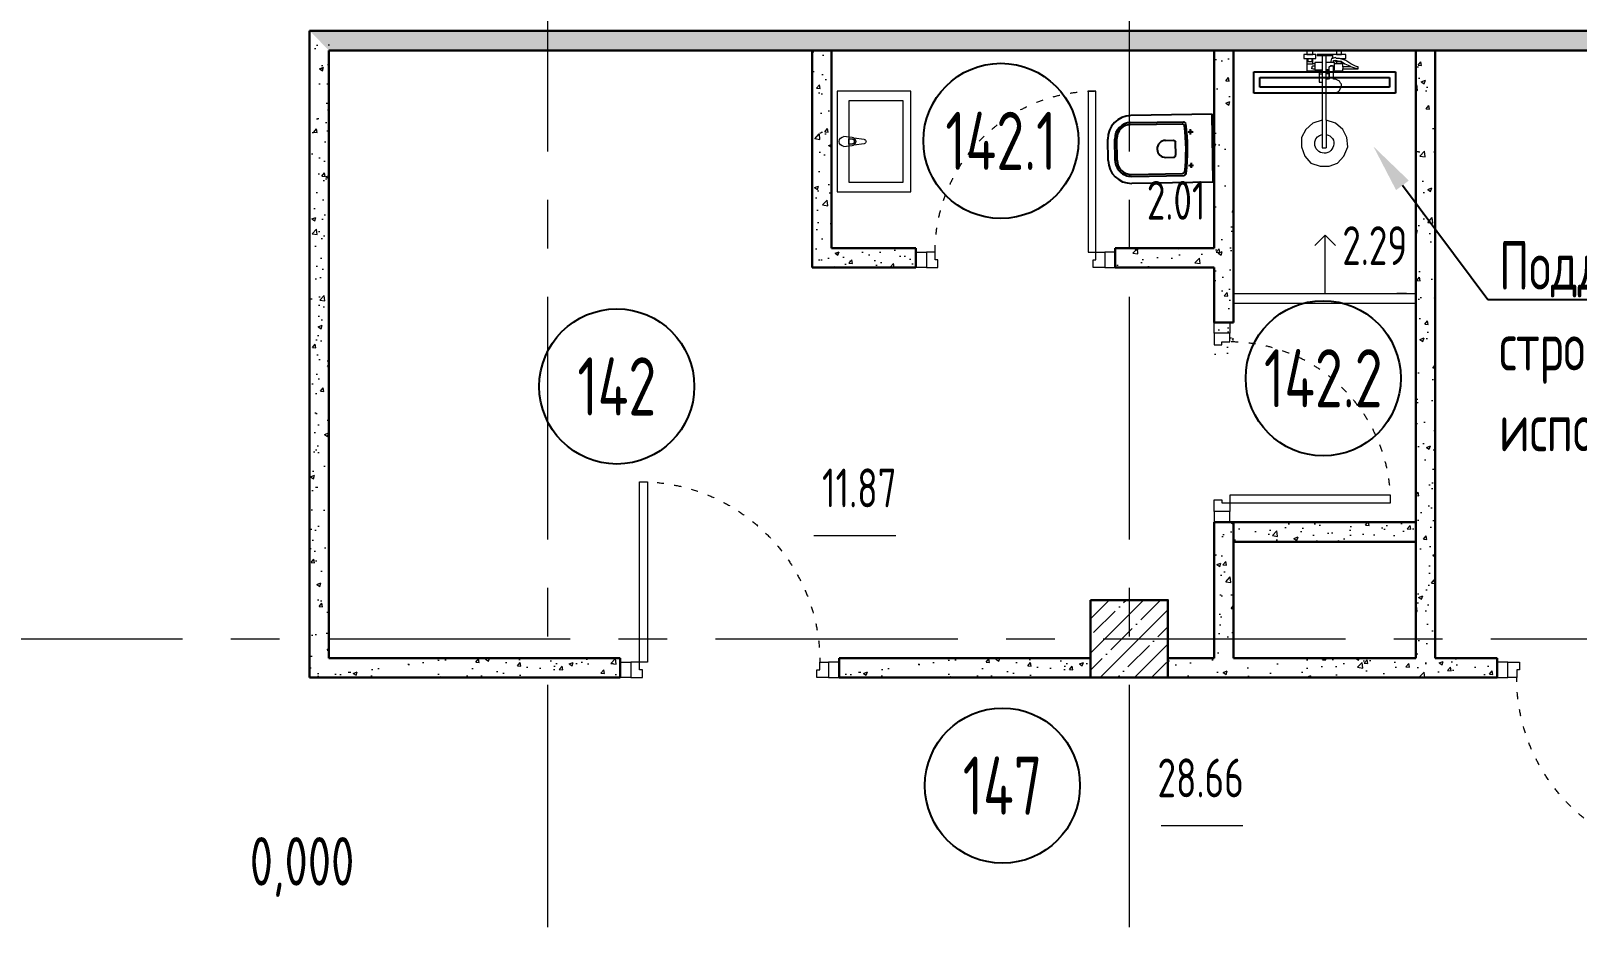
# Model space of a CAD drawing. Header units: millimetres. Extents: x -360149 to 682031, y -35655 to 209517.
# Drawn here: x -211900 to -203923, y 105094 to 109735 of the extents above; entities that cross this region are included whole.
import ezdxf
from ezdxf import colors
from ezdxf.entities.mleader import LeaderData, LeaderLine
from ezdxf.enums import TextEntityAlignment as Align
from ezdxf.math import Vec2, Vec3

# ---------------------------------------------------------------- set-up
doc = ezdxf.new("R2010")
doc.units = ezdxf.units.MM
doc.header["$MEASUREMENT"] = 0
doc.linetypes.add('ACAD_ISO03W100', pattern=[30, 12, -18])
doc.linetypes.add('CENTER', pattern=[2, 1.25, -0.25, 0.25, -0.25])
doc.layers.get('0').update_dxf_attribs({"color": 250, "lineweight": 9})
for name, color, linetype, lineweight in [('_АР ТЕКСТ', 250, 'Continuous', 25), ('АР_Выноски АПР', 7, 'Continuous', 5), ('АР_Двери', 175, 'Continuous', 18), ('АР_Колонны', 250, 'Continuous', 30), ('АР_Колонны Штрих', 250, 'Continuous', 5), ('АР_Маркер экспликации', 239, 'Continuous', 13), ('АР_Номер помещения', 1, 'Continuous', 25), ('АР_Оси', 195, 'Continuous', 9), ('АР_Отметки', 250, 'Continuous', 15), ('АР_Перегородки газоблок', 165, 'Continuous', 30), ('АР_Перегородки газоблок_Штрих', 165, 'Continuous', 5), ('АР_Помещения_площадь', 19, 'Continuous', 9)]:
    doc.layers.add(name, color=color, linetype=linetype, lineweight=lineweight)
doc.layers.add('ПОДЛОЖКА', color=251, linetype='Continuous')
doc.layers.add('ТХ_сантехника', color=253, linetype='Continuous')
doc.styles.add('ISOCPEUR', font='isocpeur.ttf', dxfattribs={"width": 0.7})
doc.styles.get("Standard").update_dxf_attribs({"font": 'isocpeur.ttf', "width": 0.7})
pattern_1 = [(50, (0, 0), (215.17805, -18.82564), [22.5, -247.5]), (355, (0, 0), (-41.6254, 225.65764), [18, -198]), (100.45144, (17.93, -1.57), (173.55265, 206.832), [19.12206, -210.34263]), (46.1842, (0, 60), (320.1724, -49.65578), [33.75, -371.25]), (96.63564, (26.68, 55.86), (280.3986, 292.2356), [28.6831, -315.51413]), (351.18416, (0, 60), (280.3986, 292.2356), [27, -297]), (21, (30, 45), (179.07212, -120.78567), [22.5, -247.5]), (326, (30, 45), (72.9946, 217.54501), [18, -198]), (71.45144, (44.92, 34.93), (252.06671, 96.75935), [19.12206, -210.34263]), (37.5, (0, 0), (3.647957, 99.868156), [0, -195.6, 0, -201, 0, -198.75]), (7.5, (0, 0), (78.92086, 118.323514), [0, -114.6, 0, -191.1, 0, -75.75]), (327.5, (-66.9, 0), (160.14673, -6.766462), [0, -75, 0, -234, 0, -310.5]), (317.5, (-96.9, 0), (174.95585, 30.031495), [0, -97.5, 0, -155.4, 0, -220.5])]

# ---------------------------------------------------------------- blocks, each defined once
blk = doc.blocks.new('*U56')
at = {"layer": 'АР_Номер помещения', "color": 7}
blk.add_circle((-2653.4, -3420.9), 400, dxfattribs=at)
at = {"layer": 'АР_Помещения_площадь', "color": 7}
blk.add_line((-1413.1, -3627.5), (-1835.4, -3627.5), dxfattribs=at)
at = {"color": 7, "style": 'ISOCPEUR', "width": 0.7, "flags": 1}
blk.add_attdef('КАТЕГОРИЯ', (-499.2, -2092.2), '', height=250, dxfattribs=at)
at = {"layer": 'АР_Номер помещения', "color": 7, "style": 'ISOCPEUR', "width": 0.7}
blk.add_attdef('НОМЕР_ПОМЕЩЕНИЯ', text='', height=300, dxfattribs=at).set_placement((-2653.4, -3420.9), align=Align.MIDDLE_CENTER)
at = {"layer": 'АР_Помещения_площадь', "color": 7, "lineweight": 30, "width": 0.7, "flags": 104}
blk.add_attdef('ИМЯ_ПОМЕЩЕНИЯ', text='', height=100, dxfattribs=at).set_placement((157.6, 1217.1), align=Align.MIDDLE_CENTER)
at = {"layer": 'АР_Помещения_площадь', "color": 7, "style": 'ISOCPEUR', "width": 0.7}
blk.add_attdef('ПЛОЩАДЬ_ПОМЕЩЕНИЯ', text='', height=200, dxfattribs=at).set_placement((-1408.2, -3381), align=Align.MIDDLE_RIGHT)
blk = doc.blocks.new('*U60')
at = {"layer": 'АР_Номер помещения', "color": 7}
blk.add_circle((-10564.1, 3309.6), 400, dxfattribs=at)
at = {"layer": 'АР_Помещения_площадь', "color": 7}
blk.add_line((-9125.1, 2539.7), (-9547.4, 2539.7), dxfattribs=at)
at = {"color": 7, "style": 'ISOCPEUR', "width": 0.7, "flags": 1}
blk.add_attdef('КАТЕГОРИЯ', (-499.2, -2092.2), '', height=250, dxfattribs=at)
at = {"layer": 'АР_Номер помещения', "color": 7, "style": 'ISOCPEUR', "width": 0.7}
blk.add_attdef('НОМЕР_ПОМЕЩЕНИЯ', text='', height=300, dxfattribs=at).set_placement((-10564.1, 3309.6), align=Align.MIDDLE_CENTER)
at = {"layer": 'АР_Помещения_площадь', "color": 7, "style": 'ISOCPEUR', "width": 0.7}
blk.add_attdef('ПЛОЩАДЬ_ПОМЕЩЕНИЯ', text='', height=200, dxfattribs=at).set_placement((-9120.2, 2786.2), align=Align.MIDDLE_RIGHT)
at = {"layer": 'АР_Помещения_площадь', "color": 7, "lineweight": 30, "width": 0.7, "flags": 104}
blk.add_attdef('ИМЯ_ПОМЕЩЕНИЯ', text='', height=100, dxfattribs=at).set_placement((157.6, 1217.1), align=Align.MIDDLE_CENTER)
blk = doc.blocks.new('*U823')
for points in [[(-55, -80), (-55, 0), (-115, 0), (-115, -40), (-100, -40), (-100, -80), (-55, -80)], [(0, 0), (0, -80), (-55, -80), (-55, 0), (0, 0)], [(-1030, 0), (-1030, -80), (-975, -80), (-975, 0), (-1030, 0)], [(-975, -80), (-975, 0), (-915, 0), (-915, -40), (-930, -40), (-930, -80), (-975, -80)]]:
    blk.add_lwpolyline(points)
blk.add_lwpolyline([(-100, -80), (-100, -910), (-140, -910), (-140, -80)], close=True)
at = {"linetype": 'ACAD_ISO03W100', "ltscale": 3}
blk.add_arc((-100, -80), 830, 180, 270, dxfattribs=at)
blk = doc.blocks.new('унитаз поликлиники')
for p, q in [((0, 175), (0, -175)), ((0, 175), (420, 175)), ((125.6, 86.7), (99.5, 86.7)), ((112.4, 73.1), (112.4, 100.2)), ((420, 138.7), (149.6, 138.7)), ((420, 129), (156.8, 128.7)), ((191.9, -33.7), (191.9, 33.7)), ((242.4, 43.7), (201.9, 43.7)), ((494, 57.1), (494, -57.1)), ((504, 55), (504, -55)), ((540, 55), (540, -55)), ((112.3, -73), (112.3, -100.1)), ((242.4, -43.7), (201.9, -43.7)), ((125.5, -86.5), (99.4, -86.5)), ((420, -139), (147.9, -138.7)), ((420, -129), (155.2, -128.7)), ((0, -175), (420, -175))]:
    blk.add_line(p, q)
for centre, radius, start, end in [((420, 55), 120, 0, 90), ((420.5, 55.2), 83.5, 359.86187, 90.33349), ((420, 55), 74, 0, 90), ((242.4, 0), 43.7, 270, 90), ((420, -55), 120, 270, 0), ((420, -55), 84, 270, 0), ((420, -55), 74, 270, 358.40182)]:
    blk.add_arc(centre, radius, start, end)
at = {"extrusion": (0, 0, -1)}
for centre, major_axis, ratio, start_param, end_param in [((112.4, 86.8), (3.55, 3.55), 1, 5.504025, 11.78721), ((1158.1, 0), (-731, -726.4), 0.993775, 0.659849, 0.910919), ((984.1, 0), (-23.4, -941.4), 0.89728, 1.422258, 1.677847), ((149.5, 127.3), (-5.6, -10.5), 0.821373, 1.269211, 2.570669), ((154.4, 119.8), (-5.61, -7.72), 0.798093, 1.232924, 2.686723), ((201.9, -33.5), (4.12, -9.49), 0.964797, 0.42926, 1.943413), ((147.9, -127.5), (5.4, -10.4), 0.836443, 0.56114, 1.877577), ((155.2, -117.5), (5.3, -10.4), 0.842984, 0.549902, 1.8819)]:
    blk.add_ellipse(centre, major_axis=major_axis, ratio=ratio, start_param=start_param, end_param=end_param, dxfattribs=at)
for centre, major_axis, ratio, start_param, end_param in [((201.9, 33.5), (4.12, 9.49), 0.964797, 0.42926, 1.943413), ((112.3, -86.6), (3.54, -3.55), 1, 5.504025, 11.78721)]:
    blk.add_ellipse(centre, major_axis=major_axis, ratio=ratio, start_param=start_param, end_param=end_param)
blk = doc.blocks.new('Из_буфера27431')
at = {"linetype": 'Continuous', "lineweight": 5}
for p, q in [((-138.5, 11.1), (-85.6, 17.7)), ((-138.5, 11.1), (-85.6, 17.7)), ((-76.1, 21), (-34.1, 25)), ((-76.1, 21), (-34.1, 25)), ((-59, 13.6), (-73.9, 13.6)), ((-59, 13.6), (-73.9, 13.6)), ((-59, -13.6), (-59, 13.6)), ((-59, -13.6), (-59, 13.6)), ((-85.6, -17.7), (-138.5, -11.1)), ((-85.6, -17.7), (-138.5, -11.1)), ((-34.1, -25), (-76.1, -21)), ((-34.1, -25), (-76.1, -21)), ((-73.9, -13.6), (-59, -13.6)), ((-73.9, -13.6), (-59, -13.6))]:
    blk.add_line(p, q, dxfattribs=at)
for points in [[(0, -260), (-380, -260), (-380, 260), (0, 260)], [(-59, -210), (-339.1, -210), (-339.1, 210), (-59, 210)], [(-59, -210), (-339.1, -210), (-339.1, 210), (-59, 210)]]:
    blk.add_lwpolyline(points, close=True, dxfattribs=at)
for centre, radius, start, end in [((-137.1, 0), 11.2, 97.13892, 262.86108), ((-137.1, 0), 11.2, 97.13892, 262.86108), ((-74.2, 0), 21.1, 122.77103, 237.22897), ((-74.2, 0), 21.1, 122.77103, 237.22897), ((-73.9, 0), 13.6, 90, 270), ((-73.9, 0), 13.6, 90, 270), ((-74.2, 0), 21.1, 95.16961, 122.77103), ((-74.2, 0), 21.1, 95.16961, 122.77103), ((-34.1, 0), 25, 270, 90), ((-34.1, 0), 25, 270, 90), ((-74.2, 0), 21.1, 237.22897, 264.83039), ((-74.2, 0), 21.1, 237.22897, 264.83039)]:
    blk.add_arc(centre, radius, start, end, dxfattribs=at)
blk = doc.blocks.new('*U877')
blk.add_lwpolyline([(-100, 80), (-100, 1010), (-140, 1010), (-140, 80)], close=True)
for points in [[(-1130, 0), (-1130, 80), (-1075, 80), (-1075, 0), (-1130, 0)], [(-1075, 80), (-1075, 0), (-1015, 0), (-1015, 40), (-1030, 40), (-1030, 80), (-1075, 80)], [(-55, 80), (-55, 0), (-115, 0), (-115, 40), (-100, 40), (-100, 80), (-55, 80)], [(0, 0), (0, 80), (-55, 80), (-55, 0), (0, 0)]]:
    blk.add_lwpolyline(points)
at = {"linetype": 'ACAD_ISO03W100', "ltscale": 3}
blk.add_arc((-100, 80), 930, 90, 180, dxfattribs=at)
blk = doc.blocks.new('_DotSmall')
at = {"color": 0, "linetype": 'ByBlock', "const_width": 0.5}
blk.add_lwpolyline([(-0.0625, 0, 1), (0.0625, 0, 1)], format="xyb", close=True, dxfattribs=at)
blk = doc.blocks.new('*U886')
blk.add_lwpolyline([(-100, 80), (-100, 1010), (-140, 1010), (-140, 80)], close=True)
for points in [[(-1130, 0), (-1130, 80), (-1075, 80), (-1075, 0), (-1130, 0)], [(-1075, 80), (-1075, 0), (-1015, 0), (-1015, 40), (-1030, 40), (-1030, 80), (-1075, 80)], [(-55, 80), (-55, 0), (-115, 0), (-115, 40), (-100, 40), (-100, 80), (-55, 80)], [(0, 0), (0, 80), (-55, 80), (-55, 0), (0, 0)]]:
    blk.add_lwpolyline(points)
at = {"linetype": 'ACAD_ISO03W100', "ltscale": 3}
blk.add_arc((-100, 80), 930, 90, 180, dxfattribs=at)
blk = doc.blocks.new('*U904')
for points in [[(0, 0), (0, -80), (55, -80), (55, 0), (0, 0)], [(55, -80), (55, 0), (115, 0), (115, -40), (100, -40), (100, -80), (55, -80)], [(975, -80), (975, 0), (915, 0), (915, -40), (930, -40), (930, -80), (975, -80)], [(1030, 0), (1030, -80), (975, -80), (975, 0), (1030, 0)]]:
    blk.add_lwpolyline(points)
blk.add_lwpolyline([(100, -80), (100, -910), (140, -910), (140, -80)], close=True)
at = {"linetype": 'ACAD_ISO03W100', "ltscale": 3}
blk.add_arc((100, -80), 830, 270, 0, dxfattribs=at)
blk = doc.blocks.new('*U905')
at = {"layer": 'АР_Номер помещения', "color": 7}
blk.add_circle((-7038.6, -2731.2), 400, dxfattribs=at)
at = {"layer": 'АР_Помещения_площадь', "color": 7}
blk.add_line((-5987.7, -3284.3), (-6037.4, -3284.3), dxfattribs=at)
at = {"color": 7, "style": 'ISOCPEUR', "width": 0.7, "flags": 1}
blk.add_attdef('КАТЕГОРИЯ', (-499.2, -2092.2), '', height=250, dxfattribs=at)
at = {"layer": 'АР_Номер помещения', "color": 7, "style": 'ISOCPEUR', "width": 0.7}
blk.add_attdef('НОМЕР_ПОМЕЩЕНИЯ', text='', height=300, dxfattribs=at).set_placement((-7038.6, -2731.2), align=Align.MIDDLE_CENTER)
at = {"layer": 'АР_Помещения_площадь', "color": 7, "lineweight": 30, "width": 0.7, "flags": 104}
blk.add_attdef('ИМЯ_ПОМЕЩЕНИЯ', text='', height=100, dxfattribs=at).set_placement((157.6, 1217.1), align=Align.MIDDLE_CENTER)
at = {"layer": 'АР_Помещения_площадь', "color": 7, "style": 'ISOCPEUR', "width": 0.7}
blk.add_attdef('ПЛОЩАДЬ_ПОМЕЩЕНИЯ', text='', height=200, dxfattribs=at).set_placement((-5982.8, -3037.8), align=Align.MIDDLE_RIGHT)
blk = doc.blocks.new('*U906')
at = {"layer": 'АР_Номер помещения', "color": 7}
blk.add_circle((-7450.8, -3955.1), 400, dxfattribs=at)
at = {"layer": 'АР_Помещения_площадь', "color": 7}
blk.add_line((-7021.8, -3517.7), (-7070.4, -3517.7), dxfattribs=at)
at = {"color": 7, "style": 'ISOCPEUR', "width": 0.7, "flags": 1}
blk.add_attdef('КАТЕГОРИЯ', (-499.2, -2092.2), '', height=250, dxfattribs=at)
at = {"layer": 'АР_Номер помещения', "color": 7, "style": 'ISOCPEUR', "width": 0.7}
blk.add_attdef('НОМЕР_ПОМЕЩЕНИЯ', text='', height=300, dxfattribs=at).set_placement((-7450.8, -3955.1), align=Align.MIDDLE_CENTER)
at = {"layer": 'АР_Помещения_площадь', "color": 7, "lineweight": 30, "width": 0.7, "flags": 104}
blk.add_attdef('ИМЯ_ПОМЕЩЕНИЯ', text='', height=100, dxfattribs=at).set_placement((157.6, 1217.1), align=Align.MIDDLE_CENTER)
at = {"layer": 'АР_Помещения_площадь', "color": 7, "style": 'ISOCPEUR', "width": 0.7}
blk.add_attdef('ПЛОЩАДЬ_ПОМЕЩЕНИЯ', text='', height=200, dxfattribs=at).set_placement((-7016.9, -3271.2), align=Align.MIDDLE_RIGHT)
blk = doc.blocks.new('Из_буфера15266')
at = {"lineweight": 0, "ltscale": 100, "transparency": 33554687}
for points in [[(-13.2, -338.7), (-60.9, -354.5), (-97.9, -386.3), (-119.1, -428.6), (-119.1, -476.2), (-103.2, -523.9), (-71.4, -560.9), (-23.8, -576.8), (23.8, -576.8), (66.1, -560.9), (97.9, -523.9), (119.1, -476.2), (113.8, -428.6), (92.6, -386.3), (55.6, -354.5), (7.9, -338.7), (7.9, -195.8), (23.8, -195.8), (34.4, -195.8), (50.3, -195.8), (60.9, -195.8), (71.4, -190.5), (76.7, -185.2), (82, -174.6), (87.3, -169.3), (87.3, -158.7), (87.3, -153.5), (82, -148.2), (82, -148.2), (76.7, -137.6), (76.7, -137.6), (66.1, -132.3), (55.6, -127), (50.3, -127), (45, -127), (45, -105.8), (45, -84.7), (92.6, -84.7), (92.6, -74.1), (166.7, -74.1), (172, -74.1), (172, -68.8), (172, -63.5), (166.7, -63.5), (156.1, -58.2), (134.9, -47.6), (108.5, -31.7), (92.6, -26.5), (92.6, -21.2), (108.5, -21.2), (108.5, 0), (39.7, 0), (39.7, -21.2), (39.7, -21.2), (39.7, -21.2), (34.4, -21.2), (34.4, -21.2), (29.1, -42.3), (7.9, -42.3), (7.9, -5.3), (39.7, -5.3), (39.7, 0), (-39.7, 0), (-39.7, -5.3), (-13.2, -5.3), (-13.2, -42.3), (-50.3, -42.3), (-50.3, -47.6), (-60.9, -47.6), (-60.9, -37), (-60.9, -37), (-60.9, -21.2), (-45, -21.2), (-45, 0), (-108.5, 0), (-108.5, -21.2), (-92.6, -21.2), (-92.6, -37), (-92.6, -37), (-92.6, -47.6), (-92.6, -47.6), (-92.6, -84.7), (-29.1, -84.7)], [(-92.6, -21.2), (-60.9, -21.2)], [(-92.6, -37), (-60.9, -37)], [(-92.6, -47.6), (-60.9, -47.6)], [(-87.3, -21.2), (-87.3, -37)], [(-66.1, -21.2), (-66.1, -37)], [(-50.3, -47.6), (-50.3, -79.4)], [(-50.3, -79.4), (-13.2, -79.4)], [(-13.2, -5.3), (7.9, -5.3)], [(-13.2, -42.3), (-13.2, -142.9)], [(7.9, -195.8), (7.9, -42.3)], [(23.8, -79.4), (7.9, -79.4)], [(23.8, -63.5), (23.8, -63.5), (23.8, -63.5), (29.1, -58.2), (29.1, -58.2), (29.1, -58.2), (29.1, -58.2), (34.4, -58.2), (39.7, -58.2), (39.7, -58.2), (39.7, -58.2), (39.7, -58.2), (45, -58.2), (45, -63.5), (45, -63.5)], [(23.8, -105.8), (23.8, -63.5)], [(45, -42.3), (29.1, -42.3)], [(34.4, -58.2), (29.1, -58.2)], [(34.4, -58.2), (34.4, -58.2)], [(39.7, -58.2), (34.4, -58.2)], [(55.6, -15.9), (39.7, -21.2)], [(39.7, -58.2), (39.7, -58.2)], [(45, -63.5), (45, -63.5)], [(45, -84.7), (45, -63.5)], [(50.3, -79.4), (45, -79.4)], [(50.3, -47.6), (50.3, -47.6)], [(50.3, -52.9), (50.3, -47.6)], [(50.3, -79.4), (50.3, -47.6)], [(50.3, -58.2), (50.3, -52.9)], [(55.6, -15.9), (55.6, -15.9)], [(60.9, -21.2), (55.6, -15.9)], [(55.6, -31.7), (55.6, -31.7)], [(76.7, -37), (55.6, -31.7)], [(92.6, -26.5), (76.7, -21.2), (60.9, -21.2)], [(60.9, -37), (66.1, -37), (82, -37), (82, -37)], [(87.3, -47.6), (60.9, -47.6)], [(66.1, -31.7), (66.1, -37)], [(87.3, -37), (76.7, -37)], [(82, -21.2), (92.6, -21.2)], [(92.6, -63.5), (92.6, -74.1)], [(166.7, -74.1), (150.8, -68.8), (134.9, -63.5)], [(166.7, -74.1), (166.7, -74.1)], [(-29.1, -84.7), (-29.1, -142.9), (-23.8, -142.9), (-23.8, -142.9), (-23.8, -142.9), (-18.5, -142.9), (-13.2, -142.9), (-13.2, -142.9), (-13.2, -338.7)], [(-29.1, -84.7), (-13.2, -84.7)], [(-29.1, -100.5), (-13.2, -100.5)], [(23.8, -84.7), (7.9, -84.7)], [(23.8, -100.5), (7.9, -100.5)], [(13.2, -127), (7.9, -127)], [(18.5, -127), (13.2, -127)], [(23.8, -121.7), (18.5, -127)], [(23.8, -84.7), (23.8, -127)], [(23.8, -127), (23.8, -105.8)], [(45, -121.7), (34.4, -121.7), (23.8, -121.7)], [(45, -127), (45, -121.7)], [(-13.2, -338.7), (-13.2, -481.5)], [(7.9, -338.7), (7.9, -481.5)], [(-13.2, -481.5), (7.9, -481.5)]]:
    blk.add_lwpolyline(points, dxfattribs=at)
for points in [[(-92.6, 0), (-60.9, 0), (-60.9, 21.2), (-92.6, 21.2)], [(60.9, 0), (87.3, 0), (87.3, 21.2), (60.9, 21.2)], [(39.7, -21.2), (39.7, -21.2)], [(50.3, -42.3), (45, -42.3), (45, -31.7), (55.6, -31.7), (55.6, -31.7), (55.6, -37), (60.8, -37), (60.8, -47.6), (50.3, -47.6)], [(87.3, -47.6), (87.3, -37), (103.2, -47.6), (129.6, -58.2), (134.9, -63.5), (92.6, -63.5), (92.6, -47.6)]]:
    blk.add_lwpolyline(points, close=True, dxfattribs=at)
for points, knots in [([(-50.3, -74.1), (-55.6, -79.4), (-60.9, -74.1), (-66.1, -74.1), (-66.1, -68.8), (-66.1, -63.5), (-60.9, -58.2), (-55.6, -58.2), (-55.6, -58.2), (-50.3, -58.2)], [0, 0, 0, 0, 1, 1, 1, 2, 2, 2, 3, 3, 3, 3]), ([(7.9, -412.7), (34.4, -418), (55.6, -444.5), (45, -471), (39.7, -497.4), (13.2, -513.3), (-13.2, -508), (-39.7, -502.7), (-55.6, -476.2), (-50.3, -449.8), (-45, -428.6), (-34.4, -418), (-13.2, -412.7)], [0, 0, 0, 0, 1, 1, 1, 2, 2, 2, 3, 3, 3, 4, 4, 4, 4])]:
    blk.add_open_spline(points, degree=3, knots=knots, dxfattribs=at)

msp = doc.modelspace()

# ---------------------------------------------------------------- hatches: boundary and pattern name
at = {"layer": 'АР_Колонны Штрих', "ltscale": 100}
h = msp.add_hatch(dxfattribs=at)
h.set_pattern_fill('ANSI35', color=256, scale=500)
h.set_pattern_definition([(45, (-1163486.01, 146672.16), (-88.388348, 88.388348), []), (45, (-1163397.63, 146672.16), (-88.388348, 88.388348), [156.25, -31.25, 0, -31.25])])
h.paths.add_polyline_path([(-206033.92, 106800.68), (-206433.92, 106800.68), (-206433.92, 106400.68), (-206033.92, 106400.68)])
at = {"layer": 'АР_Перегородки газоблок_Штрих', "ltscale": 100}
h = msp.add_hatch(dxfattribs=at)
h.set_pattern_fill('AR-CONC', color=256, scale=30)
h.set_pattern_definition(pattern_1)
h.paths.add_polyline_path([(-210461.84, 109734.71), (-210361.84, 109634.71)], flags=17)
h.paths.add_polyline_path([(-201173.39, 109734.71), (-201293.39, 109734.71), (-210461.84, 109734.71), (-210361.84, 109634.71), (-202922.38, 109634.71), (-202922.38, 109061.23), (-202922.38, 108895.28), (-200133.92, 108895.28), (-200133.92, 106920.63), (-203133.86, 106920.63), (-203133.86, 104807.67), (-203241.85, 104807.72), (-203241.88, 104707.72), (-203033.92, 104707.67), (-203033.92, 106800.68), (-200033.92, 106800.68), (-200033.92, 110700.94), (-201173.39, 110702.54), (-201273.39, 110702.54), (-201273.39, 109734.71), (-201173.39, 109734.71), (-201173.39, 110062.09), (-201173.39, 110600.94), (-201171.31, 110600.94), (-200133.92, 110600.94), (-200133.92, 109015.28), (-201173.39, 109015.28)])
h.paths.add_polyline_path([(-201273.39, 109634.71), (-201273.39, 109014.71), (-202822.38, 109014.71), (-202822.38, 109634.71)], flags=16)
h.paths.add_polyline_path([(-202969.99, 109634.71), (-202849.5, 109634.71)], flags=17)
h = msp.add_hatch(dxfattribs=at)
h.set_pattern_fill('AR-CONC', color=256, scale=30)
h.set_pattern_definition([(50, (-8237.72, 51.11), (215.17805, -18.82564), [22.5, -247.5]), (355, (-8237.72, 51.11), (-41.6254, 225.65764), [18, -198]), (100.45144, (-8219.78, 49.54), (173.55265, 206.832), [19.12206, -210.34263]), (46.1842, (-8237.72, 111.1), (320.1724, -49.65578), [33.75, -371.25]), (96.63564, (-8211.03, 106.97), (280.3986, 292.2356), [28.6831, -315.51413]), (351.18416, (-8237.7, 111.1), (280.3986, 292.2356), [27, -297]), (21, (-8207.72, 96.11), (179.07212, -120.78567), [22.5, -247.5]), (326, (-8207.72, 96.11), (72.9946, 217.54501), [18, -198]), (71.45144, (-8192.8, 86.05), (252.06671, 96.75935), [19.12206, -210.34263]), (37.5, (-8237.716, 51.11), (3.647957, 99.868156), [0, -195.6, 0, -201, 0, -198.75]), (7.5, (-8237.72, 51.11), (78.92086, 118.323514), [0, -114.6, 0, -191.1, 0, -75.75]), (327.5, (-8304.616, 51.11), (160.14673, -6.766462), [0, -75, 0, -234, 0, -310.5]), (317.5, (-8334.62, 51.11), (174.95585, 30.031495), [0, -97.5, 0, -155.4, 0, -220.5])])
h.paths.add_polyline_path([(-210361.84, 109685.82), (-210461.84, 109685.82), (-210461.84, 106400.68), (-210361.84, 106400.68)])
h = msp.add_hatch(dxfattribs=at)
h.set_pattern_fill('AR-CONC', color=256, scale=30)
h.set_pattern_definition([(50, (0, 673.48), (215.17805, -18.82564), [22.5, -247.5]), (355, (0, 673.48), (-41.6254, 225.65764), [18, -198]), (100.45144, (17.93, 671.9), (173.55265, 206.832), [19.12206, -210.34263]), (46.1842, (0, 733.48), (320.1724, -49.65578), [33.75, -371.25]), (96.63564, (26.68, 729.34), (280.3986, 292.2356), [28.6831, -315.51413]), (351.18416, (0, 733.48), (280.3986, 292.2356), [27, -297]), (21, (30, 718.48), (179.07212, -120.78567), [22.5, -247.5]), (326, (30, 718.48), (72.9946, 217.54501), [18, -198]), (71.45144, (44.92, 708.4), (252.06671, 96.75935), [19.12206, -210.34263]), (37.5, (0, 673.475), (3.647957, 99.868156), [0, -195.6, 0, -201, 0, -198.75]), (7.5, (0, 673.48), (78.92086, 118.323514), [0, -114.6, 0, -191.1, 0, -75.75]), (327.5, (-66.9, 673.475), (160.14673, -6.766462), [0, -75, 0, -234, 0, -310.5]), (317.5, (-96.9, 673.48), (174.95585, 30.031495), [0, -97.5, 0, -155.4, 0, -220.5])])
h.paths.add_polyline_path([(-205694.83, 109614.71), (-205794.83, 109614.71), (-205794.83, 108614.76), (-206233.92, 108614.76), (-206233.92, 108514.76), (-205794.83, 108514.76), (-205794.83, 108066.39), (-205694.83, 108066.39)])
h.paths.add_polyline_path([(-207335.1, 108614.28), (-207769.87, 108614.72), (-207769.87, 109634.72), (-207869.86, 109634.71), (-207869.85, 108514.83), (-207335.07, 108514.71)])
h.paths.add_polyline_path([(-206233.92, 108614.76), (-206305.07, 108614.76), (-206305.07, 108514.76), (-206233.92, 108514.76)])
h = msp.add_hatch(dxfattribs=at)
h.set_pattern_fill('AR-CONC', color=256, scale=30)
h.set_pattern_definition([(50, (0, 396.71), (215.17805, -18.82564), [22.5, -247.5]), (355, (0, 396.7), (-41.6254, 225.65764), [18, -198]), (100.45144, (17.93, 395.14), (173.55265, 206.832), [19.12206, -210.34263]), (46.1842, (0, 456.7), (320.1724, -49.65578), [33.75, -371.25]), (96.63564, (26.68, 452.57), (280.3986, 292.2356), [28.6831, -315.51413]), (351.18416, (0, 456.7), (280.3986, 292.2356), [27, -297]), (21, (30, 441.71), (179.07212, -120.78567), [22.5, -247.5]), (326, (30, 441.7), (72.9946, 217.54501), [18, -198]), (71.45144, (44.92, 431.64), (252.06671, 96.75935), [19.12206, -210.34263]), (37.5, (0, 396.71), (3.647957, 99.868156), [0, -195.6, 0, -201, 0, -198.75]), (7.5, (0, 396.71), (78.92086, 118.323514), [0, -114.6, 0, -191.1, 0, -75.75]), (327.5, (-66.9, 396.71), (160.14673, -6.766462), [0, -75, 0, -234, 0, -310.5]), (317.5, (-96.9, 396.71), (174.95585, 30.031495), [0, -97.5, 0, -155.4, 0, -220.5])])
h.paths.add_polyline_path([(-204334.37, 106500.68), (-204654.83, 106500.68), (-204654.83, 106997.39), (-204754.83, 106997.39), (-204754.83, 106500.68), (-205694.83, 106500.68), (-205694.83, 107201.39), (-205794.83, 107201.39), (-205794.83, 106500.68), (-206033.92, 106500.68), (-206031.81, 106400.68), (-204334.37, 106400.68)])
h.paths.add_polyline_path([(-204654.83, 109634.71), (-204754.83, 109634.71), (-204754.83, 106997.39), (-204654.83, 106997.39)])
h = msp.add_hatch(dxfattribs=at)
h.set_pattern_fill('AR-CONC', color=256, scale=30)
h.set_pattern_definition(pattern_1)
h.paths.add_polyline_path([(-204754.83, 107201.39), (-205694.83, 107201.39), (-205694.83, 107101.39), (-204754.83, 107101.39)])
h = msp.add_hatch(dxfattribs=at)
h.set_pattern_fill('AR-CONC', color=256, scale=30)
h.set_pattern_definition([(50, (-8137.64, -3282.91), (215.17805, -18.82564), [22.5, -247.5]), (355, (-8137.64, -3282.91), (-41.6254, 225.65764), [18, -198]), (100.45144, (-8119.7, -3284.48), (173.55265, 206.832), [19.12206, -210.34263]), (46.1842, (-8137.64, -3222.9), (320.1724, -49.65578), [33.75, -371.25]), (96.63564, (-8110.96, -3227.05), (280.3986, 292.2356), [28.6831, -315.51413]), (351.18416, (-8137.64, -3222.9), (280.3986, 292.2356), [27, -297]), (21, (-8107.64, -3237.91), (179.07212, -120.78567), [22.5, -247.5]), (326, (-8107.64, -3237.91), (72.9946, 217.54501), [18, -198]), (71.45144, (-8092.72, -3247.98), (252.06671, 96.75935), [19.12206, -210.34263]), (37.5, (-8137.64, -3282.91), (3.647957, 99.868156), [0, -195.6, 0, -201, 0, -198.75]), (7.5, (-8137.64, -3282.91), (78.92086, 118.323514), [0, -114.6, 0, -191.1, 0, -75.75]), (327.5, (-8204.54, -3282.91), (160.14673, -6.766462), [0, -75, 0, -234, 0, -310.5]), (317.5, (-8234.54, -3282.91), (174.95585, 30.031495), [0, -97.5, 0, -155.4, 0, -220.5])])
h.paths.add_polyline_path([(-208859.26, 106400.68), (-210361.77, 106400.68), (-210361.77, 106500.68), (-208859.26, 106500.68)])
h = msp.add_hatch(dxfattribs=at)
h.set_pattern_fill('AR-CONC', color=256, scale=30)
h.set_pattern_definition([(50, (-5505.05, -3282.91), (215.17805, -18.82564), [22.5, -247.5]), (355, (-5505.05, -3282.91), (-41.6254, 225.65764), [18, -198]), (100.45144, (-5487.12, -3284.48), (173.55265, 206.832), [19.12206, -210.34263]), (46.1842, (-5505.05, -3222.9), (320.1724, -49.65578), [33.75, -371.25]), (96.63564, (-5478.37, -3227.05), (280.3986, 292.2356), [28.6831, -315.51413]), (351.18416, (-5505.05, -3222.9), (280.3986, 292.2356), [27, -297]), (21, (-5475.05, -3237.91), (179.07212, -120.78567), [22.5, -247.5]), (326, (-5475.05, -3237.91), (72.9946, 217.54501), [18, -198]), (71.45144, (-5460.13, -3247.98), (252.06671, 96.75935), [19.12206, -210.34263]), (37.5, (-5505.05, -3282.91), (3.647957, 99.868156), [0, -195.6, 0, -201, 0, -198.75]), (7.5, (-5505.05, -3282.91), (78.92086, 118.323514), [0, -114.6, 0, -191.1, 0, -75.75]), (327.5, (-5571.95, -3282.91), (160.14673, -6.766462), [0, -75, 0, -234, 0, -310.5]), (317.5, (-5601.95, -3282.91), (174.95585, 30.031495), [0, -97.5, 0, -155.4, 0, -220.5])])
h.paths.add_polyline_path([(-206433.92, 106400.68), (-207729.18, 106400.68), (-207729.18, 106500.68), (-206433.92, 106500.68)])

# ---------------------------------------------------------------- linework, layer by layer
at = {"layer": 'АР_Колонны', "ltscale": 100}
msp.add_lwpolyline([(-206433.92, 106800.68), (-206033.92, 106800.68), (-206033.92, 106400.68), (-206433.92, 106400.68)], close=True, dxfattribs=at)
at = {"layer": 'АР_Оси', "linetype": 'CENTER', "ltscale": 1000}
for p, q in [((-209233.92, 134363.15), (-209233.92, 78630.8)), ((-206233.92, 134363.15), (-206233.92, 78630.8)), ((-224367.61, 106600.68), (-141189.21, 106600.68))]:
    msp.add_line(p, q, dxfattribs=at)
at = {"layer": 'АР_Перегородки газоблок', "ltscale": 100}
for p, q in [((-210361.84, 106818.86), (-210361.84, 109634.71)), ((-210361.84, 109634.71), (-201273.39, 109634.71)), ((-207869.87, 108514.83), (-207869.86, 109634.71)), ((-207769.87, 108614.73), (-207769.86, 109634.71)), ((-205794.83, 109634.71), (-205794.83, 108614.76)), ((-205694.83, 109634.71), (-205694.83, 108231.39)), ((-204754.83, 106500.68), (-204754.83, 109634.71)), ((-204654.83, 106500.68), (-204654.83, 109634.71)), ((-207769.87, 108614.73), (-207335.1, 108614.28)), ((-207335.1, 108614.28), (-207335.1, 108514.28)), ((-206305.07, 108514.76), (-206305.07, 108614.76)), ((-206305.07, 108614.76), (-205794.83, 108614.76)), ((-207869.87, 108514.83), (-207335.1, 108514.28)), ((-206305.07, 108514.76), (-205794.83, 108514.76)), ((-205794.83, 108514.76), (-205794.83, 108231.39)), ((-205694.83, 108231.39), (-205794.83, 108231.39)), ((-205794.83, 107201.39), (-205694.83, 107201.39)), ((-205794.83, 107201.39), (-205794.83, 106500.68)), ((-205694.83, 107201.39), (-205694.83, 106500.68)), ((-205694.83, 107201.39), (-204754.83, 107201.39)), ((-210461.84, 107069.49), (-210461.84, 106400.68)), ((-210361.84, 106500.68), (-210361.84, 107069.49)), ((-205694.83, 107101.39), (-204754.83, 107101.39)), ((-210361.84, 106500.68), (-208859.26, 106500.68)), ((-208859.26, 106500.68), (-208859.26, 106400.68)), ((-207729.26, 106500.68), (-207729.26, 106400.68)), ((-207729.26, 106500.68), (-206433.92, 106500.68)), ((-206033.92, 106500.68), (-205794.83, 106500.68)), ((-205694.83, 106500.68), (-204754.83, 106500.68)), ((-204654.83, 106500.68), (-204334.37, 106500.68)), ((-204334.37, 106400.68), (-204334.37, 106500.68)), ((-210461.84, 106400.68), (-208859.26, 106400.68)), ((-207729.26, 106400.68), (-204334.37, 106400.68))]:
    msp.add_line(p, q, dxfattribs=at)
for points in [[(-210461.84, 109734.71), (-201273.39, 109734.71)], [(-210461.84, 109734.71), (-210461.84, 106818.86)]]:
    msp.add_lwpolyline(points, dxfattribs=at)
at = {"layer": 'ПОДЛОЖКА', "lineweight": 15}
for p, q in [((-205222.2, 108681.36), (-205275.23, 108628.33)), ((-205222.2, 108381.36), (-205222.2, 108681.36)), ((-205222.2, 108681.36), (-205169.16, 108628.33)), ((-205692.2, 108381.36), (-204752.2, 108381.36)), ((-205692.2, 108381.36), (-204752.2, 108381.36)), ((-205692.2, 108381.36), (-204752.2, 108381.36)), ((-205692.2, 108381.36), (-204752.2, 108381.36)), ((-205692.2, 108331.36), (-204752.2, 108331.36)), ((-205692.2, 108331.36), (-204752.2, 108331.36)), ((-205692.2, 108331.36), (-204752.2, 108331.36)), ((-205692.2, 108331.36), (-204752.2, 108331.36))]:
    msp.add_line(p, q, dxfattribs=at)
at = {"layer": 'ТХ_сантехника', "ltscale": 100}
for p, q in [((-205589.83, 109414.71), (-205589.83, 109524.71)), ((-205589.83, 109524.71), (-204859.83, 109524.71)), ((-205589.83, 109414.71), (-205589.83, 109524.71)), ((-205589.83, 109524.71), (-204859.83, 109524.71)), ((-205589.83, 109414.71), (-205589.83, 109524.71)), ((-205589.83, 109524.71), (-204859.83, 109524.71)), ((-205589.83, 109414.71), (-205589.83, 109524.71)), ((-205589.83, 109524.71), (-204859.83, 109524.71)), ((-204859.83, 109524.71), (-204859.83, 109414.71)), ((-205559.83, 109444.71), (-205559.83, 109494.71)), ((-205559.83, 109494.71), (-204889.83, 109494.71)), ((-205559.83, 109444.71), (-205559.83, 109494.71)), ((-205559.83, 109494.71), (-204889.83, 109494.71)), ((-205559.83, 109444.71), (-205559.83, 109494.71)), ((-205559.83, 109494.71), (-204889.83, 109494.71)), ((-205559.83, 109444.71), (-205559.83, 109494.71)), ((-205559.83, 109494.71), (-204889.83, 109494.71)), ((-204889.83, 109444.71), (-205559.83, 109444.71)), ((-204889.83, 109444.71), (-205559.83, 109444.71)), ((-204889.83, 109444.71), (-205559.83, 109444.71)), ((-204889.83, 109444.71), (-205559.83, 109444.71)), ((-204889.83, 109494.71), (-204889.83, 109444.71)), ((-204889.83, 109494.71), (-204889.83, 109444.71)), ((-204889.83, 109494.71), (-204889.83, 109444.71)), ((-204889.83, 109494.71), (-204889.83, 109444.71)), ((-204859.83, 109414.71), (-205589.83, 109414.71)), ((-204859.83, 109414.71), (-205589.83, 109414.71)), ((-204859.83, 109414.71), (-205589.83, 109414.71)), ((-204859.83, 109414.71), (-205589.83, 109414.71))]:
    msp.add_line(p, q, dxfattribs=at)

# ---------------------------------------------------------------- block references
at = {"layer": 'АР_Двери', "xscale": -1, "rotation": 180}
for name, p in [('*U823', (-206305.07, 108514.71)), ('*U877', (-203204.37, 106480.68))]:
    msp.add_blockref(name, p, dxfattribs=at)
at = {"layer": 'АР_Двери', "color": 253, "rotation": 90.00000000000001}
msp.add_blockref('*U904', (-205794.83, 107201.39), dxfattribs=at)
at = {"layer": 'АР_Двери', "xscale": -1}
msp.add_blockref('*U886', (-208859.26, 106400.68), dxfattribs=at)
at = {"layer": 'АР_Маркер экспликации'}
ref = msp.add_blockref('*U905', (-199856.79, 111899.1), dxfattribs=at)
ref.add_attrib('НОМЕР_ПОМЕЩЕНИЯ', '142.1', dxfattribs={"layer": 'АР_Номер помещения', "color": 7, "height": 300, "style": 'ISOCPEUR', "width": 0.7}).set_placement((-206895.37, 109167.94), align=Align.MIDDLE_CENTER)
ref.add_attrib('ПЛОЩАДЬ_ПОМЕЩЕНИЯ', '2.01', dxfattribs={"layer": 'АР_Помещения_площадь', "color": 7, "height": 200, "style": 'ISOCPEUR', "width": 0.7}).set_placement((-205839.61, 108861.27), align=Align.MIDDLE_RIGHT)
ref = msp.add_blockref('*U906', (-197781.75, 111899.1), dxfattribs=at)
ref.add_attrib('НОМЕР_ПОМЕЩЕНИЯ', '142.2', dxfattribs={"layer": 'АР_Номер помещения', "color": 7, "height": 300, "style": 'ISOCPEUR', "width": 0.7}).set_placement((-205232.5, 107943.97), align=Align.MIDDLE_CENTER)
ref.add_attrib('ПЛОЩАДЬ_ПОМЕЩЕНИЯ', '2.29', dxfattribs={"layer": 'АР_Помещения_площадь', "color": 7, "height": 200, "style": 'ISOCPEUR', "width": 0.7}).set_placement((-204798.61, 108627.86), align=Align.MIDDLE_RIGHT)
ref = msp.add_blockref('*U60', (-198312.96, 104592.23), dxfattribs=at)
ref.add_attrib('НОМЕР_ПОМЕЩЕНИЯ', '142', dxfattribs={"layer": 'АР_Номер помещения', "color": 7, "height": 300, "style": 'ISOCPEUR', "width": 0.7}).set_placement((-208877.05, 107901.81), align=Align.MIDDLE_CENTER)
ref.add_attrib('ПЛОЩАДЬ_ПОМЕЩЕНИЯ', '11.87', dxfattribs={"layer": 'АР_Помещения_площадь', "color": 7, "height": 200, "style": 'ISOCPEUR', "width": 0.7}).set_placement((-207433.13, 107378.47), align=Align.MIDDLE_RIGHT)
ref = msp.add_blockref('*U56', (-204234.04, 109264.51), dxfattribs=at)
ref.add_attrib('НОМЕР_ПОМЕЩЕНИЯ', '147', dxfattribs={"layer": 'АР_Номер помещения', "color": 7, "height": 300, "style": 'ISOCPEUR', "width": 0.7}).set_placement((-206887.41, 105843.57), align=Align.MIDDLE_CENTER)
ref.add_attrib('ПЛОЩАДЬ_ПОМЕЩЕНИЯ', '28.66', dxfattribs={"layer": 'АР_Помещения_площадь', "color": 7, "height": 200, "style": 'ISOCPEUR', "width": 0.7}).set_placement((-205642.25, 105883.49), align=Align.MIDDLE_RIGHT)
at = {"layer": 'ТХ_сантехника', "ltscale": 100}
msp.add_blockref('Из_буфера15266', (-205224.83, 109613.54), dxfattribs=at)
at = {"layer": 'ТХ_сантехника', "ltscale": 100, "xscale": -1}
msp.add_blockref('Из_буфера27431', (-207739.52, 109164.62), dxfattribs=at)
at = {"layer": 'ТХ_сантехника', "rotation": 180.8645356381789}
msp.add_blockref('унитаз поликлиники', (-205803.14, 109130.09), dxfattribs=at)

# ---------------------------------------------------------------- leaders
at = {"layer": '_АР ТЕКСТ'}
ml = msp.add_multileader_mtext('Standard', dxfattribs=at)
ml.set_content('{\\W0.8;-2,550}', color=256, style='ISOCPEUR')
ml.set_leader_properties(color=256, linetype='Continuous', lineweight=-1)
ml.set_arrow_properties(name='DOTSMALL')
ml.build(insert=Vec2(0, 0))
ml.multileader.update_dxf_attribs({"has_text_frame": 1, "text_left_attachment_type": 4, "text_right_attachment_type": 4, "dogleg_length": 100, "arrow_head_size": 180})
ctx = ml.context
ctx.base_point, ctx.char_height, ctx.arrow_head_size, ctx.landing_gap_size, ctx.plane_origin = Vec3(-302775.82, 123943.26, -1.96), 250, 180, 50, Vec3(-302295.49, 121699.25, -1.96)
ctx.left_attachment, ctx.right_attachment = 4, 4
notes = []
notes.append((ctx, [(0, (0, 0, 0), (0, 0), (1, 0), 1, [])]))
ctx.mtext.insert, ctx.mtext.width, ctx.mtext.defined_height, ctx.mtext.line_spacing_style, ctx.mtext.flow_direction = Vec3(-302725.82, 124276.6, -1.96), 801.0864, 330.71, 2, 5
ml = msp.add_multileader_mtext('Standard', dxfattribs=at)
ml.set_content('{\\W0.8;-2,550}', color=256, style='ISOCPEUR')
ml.set_leader_properties(color=256, linetype='Continuous', lineweight=-1)
ml.set_arrow_properties(name='DOTSMALL')
ml.build(insert=Vec2(0, 0))
ml.multileader.update_dxf_attribs({"has_text_frame": 1, "text_left_attachment_type": 4, "text_right_attachment_type": 4, "dogleg_length": 100, "arrow_head_size": 180})
ctx = ml.context
ctx.base_point, ctx.char_height, ctx.arrow_head_size, ctx.landing_gap_size, ctx.plane_origin = Vec3(-314736.01, 120073.28, -1.96), 250, 180, 50, Vec3(-314255.68, 117829.26, -1.96)
ctx.left_attachment, ctx.right_attachment = 4, 4
notes.append((ctx, [(0, (0, 0, 0), (0, 0), (1, 0), 1, [])]))
ctx.mtext.insert, ctx.mtext.width, ctx.mtext.defined_height, ctx.mtext.line_spacing_style, ctx.mtext.flow_direction = Vec3(-314686.01, 120406.61, -1.96), 801.0864, 330.71, 2, 5
at = {"layer": 'АР_Выноски АПР'}
ml = msp.add_multileader_mtext('Standard', dxfattribs=at)
ml.set_content('\\A1;Поддон в строительном \\Pисполнении ', color=256, style='ISOCPEUR')
ml.set_leader_properties()
ml.build(insert=Vec2(0, 0))
ml.multileader.update_dxf_attribs({"text_left_attachment_type": 6, "text_right_attachment_type": 6, "dogleg_length": 100, "arrow_head_size": 250})
ctx = ml.context
ctx.base_point, ctx.char_height, ctx.arrow_head_size, ctx.landing_gap_size, ctx.plane_origin = Vec3(-204350, 108350.5), 250, 250, 25, Vec3(-227070.27, 109283.84)
ctx.left_attachment, ctx.right_attachment = 6, 6
notes.append((ctx, [(1, (1, 1, 0), (-204384, 108350.5), (1, 0), 34, [(1, [(-204973.5, 109139)], 0, [])])]))
ctx.mtext.insert, ctx.mtext.width, ctx.mtext.defined_height, ctx.mtext.flow_direction = Vec3(-204325, 108650.5), 1595.8687, 3.979039320256561e-13, 5
at = {"layer": 'АР_Отметки'}
ml = msp.add_multileader_mtext('Standard', dxfattribs=at)
ml.set_content('{\\W0.8;-2,250}', color=256, style='ISOCPEUR')
ml.set_leader_properties(color=256, linetype='Continuous', lineweight=-1)
ml.set_arrow_properties(name='DOTSMALL')
ml.build(insert=Vec2(0, 0))
ml.multileader.update_dxf_attribs({"has_text_frame": 1, "text_left_attachment_type": 4, "text_right_attachment_type": 4, "dogleg_length": 100, "arrow_head_size": 180})
ctx = ml.context
ctx.base_point, ctx.char_height, ctx.arrow_head_size, ctx.landing_gap_size, ctx.plane_origin = Vec3(-297233.62, 128352.86), 250, 180, 50, Vec3(-296855.54, 126878.84)
ctx.left_attachment, ctx.right_attachment = 4, 4
notes.append((ctx, [(0, (0, 0, 0), (0, 0), (1, 0), 1, [])]))
ctx.mtext.insert, ctx.mtext.width, ctx.mtext.defined_height, ctx.mtext.line_spacing_style, ctx.mtext.flow_direction = Vec3(-297183.62, 128686.19), 769.989, 343.89, 2, 5
ml = msp.add_multileader_mtext('Standard', dxfattribs=at)
ml.set_content('{\\W0.8;-2,250}', color=256, style='ISOCPEUR')
ml.set_leader_properties(color=256, linetype='Continuous', lineweight=-1)
ml.set_arrow_properties(name='DOTSMALL')
ml.build(insert=Vec2(0, 0))
ml.multileader.update_dxf_attribs({"has_text_frame": 1, "text_left_attachment_type": 4, "text_right_attachment_type": 4, "dogleg_length": 100, "arrow_head_size": 180})
ctx = ml.context
ctx.base_point, ctx.char_height, ctx.arrow_head_size, ctx.landing_gap_size, ctx.plane_origin = Vec3(-298305.8, 120267.04, 0), 250, 180, 50, Vec3(-302964.31, 116414.73, 0)
ctx.left_attachment, ctx.right_attachment = 4, 4
notes.append((ctx, [(0, (0, 0, 0), (0, 0), (1, 0), 1, [])]))
ctx.mtext.insert, ctx.mtext.width, ctx.mtext.defined_height, ctx.mtext.line_spacing_style, ctx.mtext.flow_direction = Vec3(-298255.8, 120600.38, 0), 769.989, 343.89, 2, 5
ml = msp.add_multileader_mtext('Standard', dxfattribs=at)
ml.set_content('{\\W0.8;-2,250}', color=256, style='ISOCPEUR')
ml.set_leader_properties(color=256, linetype='Continuous', lineweight=-1)
ml.set_arrow_properties(name='DOTSMALL')
ml.build(insert=Vec2(0, 0))
ml.multileader.update_dxf_attribs({"has_text_frame": 1, "text_left_attachment_type": 4, "text_right_attachment_type": 4, "dogleg_length": 100, "arrow_head_size": 180})
ctx = ml.context
ctx.base_point, ctx.char_height, ctx.arrow_head_size, ctx.landing_gap_size, ctx.plane_origin = Vec3(-336127.5, 116985.86, 0), 250, 180, 50, Vec3(-337173.96, 115928.76, 0)
ctx.left_attachment, ctx.right_attachment = 4, 4
notes.append((ctx, [(0, (0, 0, 0), (0, 0), (1, 0), 1, [])]))
ctx.mtext.insert, ctx.mtext.width, ctx.mtext.defined_height, ctx.mtext.line_spacing_style, ctx.mtext.flow_direction = Vec3(-336077.5, 117319.19, 0), 769.989, 343.89, 2, 5
ml = msp.add_multileader_mtext('Standard', dxfattribs=at)
ml.set_content('{\\W0.8;-2,650}', color=256, style='ISOCPEUR')
ml.set_leader_properties(color=256, linetype='Continuous', lineweight=-1)
ml.set_arrow_properties(name='DOTSMALL')
ml.build(insert=Vec2(0, 0))
ml.multileader.update_dxf_attribs({"has_text_frame": 1, "text_left_attachment_type": 4, "text_right_attachment_type": 4, "dogleg_length": 100, "arrow_head_size": 180})
ctx = ml.context
ctx.base_point, ctx.char_height, ctx.arrow_head_size, ctx.landing_gap_size, ctx.plane_origin = Vec3(-302139.5, 114233.67), 250, 180, 50, Vec3(-302336.26, 112502.85)
ctx.left_attachment, ctx.right_attachment = 4, 4
notes.append((ctx, [(0, (0, 0, 0), (0, 0), (1, 0), 1, [])]))
ctx.mtext.insert, ctx.mtext.width, ctx.mtext.defined_height, ctx.mtext.line_spacing_style, ctx.mtext.flow_direction = Vec3(-302089.5, 114567), 881.1858, 430.99, 2, 5
ml = msp.add_multileader_mtext('Standard', dxfattribs=at)
ml.set_content('0,000', color=256, style='ISOCPEUR')
ml.set_leader_properties(color=256, linetype='Continuous', lineweight=-1)
ml.set_arrow_properties(name='DOTSMALL')
ml.build(insert=Vec2(0, 0))
ml.multileader.update_dxf_attribs({"has_text_frame": 1, "text_left_attachment_type": 4, "text_right_attachment_type": 4, "dogleg_length": 100, "arrow_head_size": 180})
ctx = ml.context
ctx.base_point, ctx.char_height, ctx.arrow_head_size, ctx.landing_gap_size, ctx.plane_origin = Vec3(-210820.67, 105244.89), 250, 180, 50, Vec3(-212981.88, 104296.14)
ctx.left_attachment, ctx.right_attachment = 4, 4
notes.append((ctx, [(0, (0, 0, 0), (0, 0), (1, 0), 1, [])]))
ctx.mtext.insert, ctx.mtext.width, ctx.mtext.line_spacing_style, ctx.mtext.flow_direction = Vec3(-210770.67, 105578.22), 852.697, 2, 5
for ctx, leaders in notes:
    for number, flags, end, landing, length, lines in leaders:
        leader = LeaderData()
        leader.index, (leader.has_last_leader_line, leader.has_dogleg_vector, leader.attachment_direction) = number, flags
        leader.last_leader_point, leader.dogleg_vector, leader.dogleg_length = Vec3(end), Vec3(landing), length
        for number, points, colour, breaks in lines:
            line = LeaderLine()
            line.index, line.vertices, line.color, line.breaks = number, Vec3.list(points), colors.encode_raw_color(colour), breaks
            leader.lines.append(line)
        ctx.leaders.append(leader)

doc.saveas('drawing.dxf')
